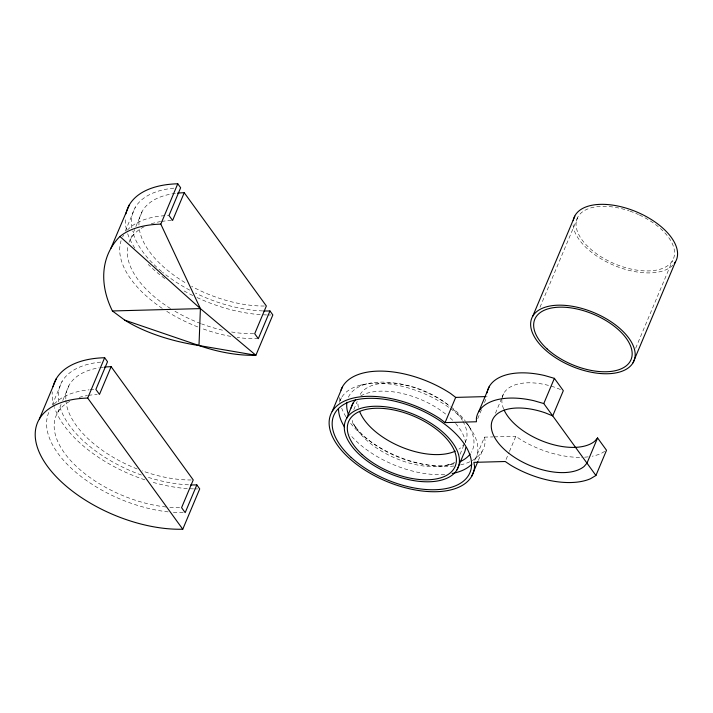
<?xml version="1.0" encoding="UTF-8"?>
<svg xmlns="http://www.w3.org/2000/svg" width="713" height="713" viewBox="0 0 713 713"><rect width="100%" height="100%" fill="white"/><g stroke="black" fill="none" stroke-linecap="round" stroke-linejoin="round"><path stroke-width="0.53" stroke-dasharray="3.56 2.67" d="M52.165 405.091L62.156 381.321M125.283 231.137L135.274 207.367M57.762 412.435L61.086 404.512M62.753 400.554L69.411 384.708M130.88 238.49L135.461 227.59M135.871 226.6L142.538 210.754M340.146 400.777L341.42 397.747M353.817 409.565L357.213 401.49M460.063 454.288L463.878 445.215M477.692 418.745L481.507 409.672M484.475 402.613L487.024 396.562M474.742 460.331L484.492 437.14L493.138 436.909M495.446 413.255L501.8 398.13M502.228 397.123L503.922 393.086M539.999 307.267L578.1 216.618M478.334 460.402L482.148 451.32M506.078 459.493L509.046 452.434M509.474 451.427L515.829 436.303L521.007 439.823A68.225 35.748 22.8 0 0 580.712 457.345M635.666 348.238L672.493 260.637M604.704 451.356L601.086 453.521A68.225 35.748 22.8 0 1 592.191 456.213M360.332 385.18L366.616 383.942M447.764 465.019L454.047 463.78A67.423 35.329 22.8 0 1 351.375 420.813M494.216 436.882L515.829 436.303M560.471 389.521L555.73 387.605A52.174 27.335 22.8 0 0 550.899 386.072M469.546 427.256L466.329 422.354A67.423 35.329 22.8 0 1 471.32 452.3M354.334 425.358L357.552 430.26M484.492 437.14L485.161 441.178A77.057 40.374 22.8 0 1 470.838 461.311M660.354 228.472A52.174 27.335 22.8 0 1 648.67 270.913A52.174 27.335 22.8 0 1 577.129 230.656A52.174 27.335 22.8 0 1 628.946 210.807M629.909 211.128A52.174 27.335 22.8 0 1 638.465 214.542M639.383 214.969A52.174 27.335 22.8 0 1 659.587 227.803M673.01 265.067A55.382 29.019 22.8 0 1 615.328 265.904A55.382 29.019 22.8 0 1 573.056 224.577M197.688 488.913A105.952 55.516 22.8 0 1 194.569 488.904M193.517 488.886A105.952 55.516 22.8 0 1 151.067 481.792M144.873 479.84A105.952 55.516 22.8 0 1 54.518 407.578M54.179 406.535A105.952 55.516 22.8 0 1 52.245 391.874M183.152 512.674A99.535 52.156 22.8 0 1 171.477 512.201M168.197 511.889A99.535 52.156 22.8 0 1 75.043 471.614A99.535 52.156 22.8 0 1 49.99 409.939M54.286 404.03A99.535 52.156 22.8 0 1 89.08 389.842M90.195 389.744A99.535 52.156 22.8 0 1 94.722 389.476M179.587 507.701A91.505 47.949 22.8 0 1 168.108 507.193M165.969 506.979A91.505 47.949 22.8 0 1 70.373 460.268A91.505 47.949 22.8 0 1 70.427 400.973M79.179 397.435A91.505 47.949 22.8 0 1 87.458 395.528M88.492 395.358A91.505 47.949 22.8 0 1 97.2 394.494M188.526 484.822A99.535 52.156 22.8 0 1 147.466 477.113M141.361 475.036A99.535 52.156 22.8 0 1 59.642 405.955M58.724 401.784A99.535 52.156 22.8 0 1 100.738 362.115M191.244 479.974A91.505 47.949 22.8 0 1 142.119 470.83M137.181 468.967A91.505 47.949 22.8 0 1 65.863 400.091M65.819 398.968A91.505 47.949 22.8 0 1 99.116 367.792M100.15 367.632A91.505 47.949 22.8 0 1 103.34 367.204M258.302 338.684A99.535 52.156 22.8 0 1 237.153 337.418M230.78 336.393A99.535 52.156 22.8 0 1 201.806 328.452M197.751 326.919A99.535 52.156 22.8 0 1 165.942 310.815M162.252 308.39A99.535 52.156 22.8 0 1 121.085 240.7M122.636 236.894A99.535 52.156 22.8 0 1 123.616 235.103M127.404 230.085A99.535 52.156 22.8 0 1 168.99 215.486M262.705 310.921A99.535 52.156 22.8 0 1 195.505 293.088M189.738 290.146A99.535 52.156 22.8 0 1 162.528 272.206M161.673 271.501A99.535 52.156 22.8 0 1 157.537 267.919M156.744 267.197A99.535 52.156 22.8 0 1 132.493 230.95M131.843 227.83A99.535 52.156 22.8 0 1 173.865 188.161M270.806 314.968A105.952 55.516 22.8 0 1 267.696 314.959M266.644 314.932A105.952 55.516 22.8 0 1 261.306 314.7M260.218 314.629A105.952 55.516 22.8 0 1 196.699 297.392M192.768 295.512A105.952 55.516 22.8 0 1 182.234 289.906M164.756 278.56A105.952 55.516 22.8 0 1 148.268 264.47M134.784 248.044A105.952 55.516 22.8 0 1 126.691 230.513M126.433 229.479A105.952 55.516 22.8 0 1 125.372 217.92M253.712 333.737A91.505 47.949 22.8 0 1 230.878 331.875M222.492 330.19A91.505 47.949 22.8 0 1 201.61 323.889M200.62 323.515A91.505 47.949 22.8 0 1 173.268 310.244M170.496 308.542A91.505 47.949 22.8 0 1 127.645 247.322M129.044 242.251A91.505 47.949 22.8 0 1 145.586 226.021M151.308 223.793A91.505 47.949 22.8 0 1 160.585 221.574M161.619 221.413A91.505 47.949 22.8 0 1 171.459 220.495M264.363 306.02A91.505 47.949 22.8 0 1 191.619 286.332M184.925 282.517A91.505 47.949 22.8 0 1 139.383 229.568M138.937 225.014A91.505 47.949 22.8 0 1 176.459 193.259M503.601 408.897A52.174 27.335 22.8 0 1 501.89 399.957M502.086 398.121A52.174 27.335 22.8 0 1 549.928 385.795M588.18 456.846A68.225 35.748 22.8 0 1 581.728 457.318M469.876 461.774A77.057 40.374 22.8 0 1 460.411 464.921M453.967 466.017A77.057 40.374 22.8 0 1 350.341 423.014M345.885 416.704A77.057 40.374 22.8 0 1 341.687 408.13M339.878 400.563A77.057 40.374 22.8 0 1 339.709 397.462M464.724 443.201A57.798 30.285 22.8 0 1 458.905 449.145M358.398 407.426A57.798 30.285 22.8 0 1 357.917 402.052M360.181 394.432A57.798 30.285 22.8 0 1 449.778 406.276M452.907 409.057A57.798 30.285 22.8 0 1 462.336 420.331M462.897 421.267A57.798 30.285 22.8 0 1 465.206 442.336M444.716 474.439A73.849 38.698 22.8 0 1 349.994 434.511M339.388 402.382A73.849 38.698 22.8 0 1 449.475 407.863M450.393 408.531A73.849 38.698 22.8 0 1 464.332 420.911M465.054 421.704A73.849 38.698 22.8 0 1 475.01 460.054M348.39 397.23A67.423 35.329 22.8 0 1 450.055 406.169M450.928 406.838A67.423 35.329 22.8 0 1 465.17 420.804M454.734 462.389A61.006 31.969 22.8 0 1 396.865 458.798A61.006 31.969 22.8 0 1 352.186 420.438M360.814 395.884A61.006 31.969 22.8 0 1 446.204 414.503M450.072 417.818A61.006 31.969 22.8 0 1 454.876 422.622M455.598 423.442A61.006 31.969 22.8 0 1 465.58 442.613"/><path stroke-width="1.07" d="M263.765 310.948A99.535 52.156 22.8 0 0 269.96 310.957L272.847 314.932L255.887 355.27L198.989 345.529L200.398 308.604L160.808 224.123L177.769 183.785L180.647 187.76L168.99 215.486L172.591 220.46L184.248 192.724A91.505 47.949 22.8 0 0 177.546 193.143M39.393 418.95L56.345 378.612M190.647 484.902A99.535 52.156 22.8 0 0 196.841 484.902L199.72 488.877L182.769 529.215A105.952 55.516 22.8 0 1 47.227 466.008A105.952 55.516 22.8 0 1 87.69 398.068L104.651 357.73L107.529 361.705L95.872 389.441L99.472 394.405L111.13 366.678A91.505 47.949 22.8 0 0 104.419 367.097M196.841 484.902L185.184 512.638L181.583 507.665L193.241 479.938L111.13 366.678M269.96 310.957L258.302 338.684L254.701 333.72L266.359 305.984L184.248 192.724M332.151 411.517L342.748 386.312A77.057 40.374 22.8 0 1 450.589 393.487L455.678 397.399L485.945 396.588M346.678 418.29L353.033 403.166M504.046 409.939A52.174 27.335 22.8 0 0 546.506 442.586A52.174 27.335 22.8 0 0 594.651 441.294L597.583 437.942L606.522 450.277L595.925 475.482L590.489 478.735A68.225 35.748 22.8 0 1 510.41 465.028L505.232 461.507L473.895 462.354L474.564 466.382A77.057 40.374 22.8 0 1 387.204 481.658A77.057 40.374 22.8 0 1 334.237 408.602A77.057 40.374 22.8 0 1 439.992 418.691L445.081 422.613L455.678 397.399M478.806 411.526L489.403 386.312M457.033 469.76A61.006 31.969 22.8 0 0 388.532 407.203A61.006 31.969 22.8 0 0 360.003 455.108A61.006 31.969 22.8 0 0 457.033 469.76L463.397 454.636A61.006 31.969 22.8 0 0 465.696 447.675M532.807 316.1L575.204 215.264A55.382 29.019 22.8 0 1 641.878 214.292A55.382 29.019 22.8 0 1 674.311 263.578M471.551 476.534L477.915 461.409M595.925 475.482L543.778 403.558L554.375 378.345L544.518 375.501A68.225 35.748 22.8 0 0 486.997 392.899M597.583 437.942L586.986 463.147L584.054 466.507A52.174 27.335 22.8 0 1 523.378 462.47A52.174 27.335 22.8 0 1 492.505 419.895A52.174 27.335 22.8 0 1 545.133 412.809L552.718 415.884L563.315 390.679L554.375 378.345M633.001 362.828A55.382 29.019 22.8 0 0 570.81 306.037A55.382 29.019 22.8 0 0 544.91 349.53A55.382 29.019 22.8 0 0 633.001 362.828L675.398 261.992M110.773 248.57L129.472 204.658M112.404 310.966L200.398 308.604L255.887 355.27A105.952 55.516 22.8 0 1 198.989 345.529L124.775 320.146L112.404 310.966A108.991 76.746 27 0 1 119.936 236.484A105.952 55.516 22.8 0 1 160.808 224.123M445.081 422.613L476.427 421.766L476.4 418.112A68.225 35.748 22.8 0 1 533.921 400.715L543.778 403.558M119.936 236.484L200.398 308.604M87.69 398.068L182.769 529.215M573.243 220.611A55.382 29.019 22.8 0 1 574.74 216.092M53.047 386.678A105.952 55.516 22.8 0 1 104.651 357.73M125.934 213.802A105.952 55.516 22.8 0 1 177.769 183.785M198.989 345.529A108.991 47.7 8.7 0 1 124.775 320.146M340.957 390.136A77.057 40.374 22.8 0 1 342.231 387.23M455.277 451.151A57.798 30.285 22.8 0 1 401.383 447.006A57.798 30.285 22.8 0 1 359.726 411.713M471.837 464.154A73.849 38.698 22.8 0 1 452.185 473.494M344.424 426.873A73.849 38.698 22.8 0 1 338.506 408.433M470.161 454.021A67.423 35.329 22.8 0 1 460.188 461.623M348.416 414.511A67.423 35.329 22.8 0 1 346.919 402.194M351.09 408.023A61.006 31.969 22.8 0 1 355.653 399.779M547.112 348.942A52.174 27.335 22.8 0 0 630.105 361.473A52.174 27.335 22.8 0 0 571.514 307.971A52.174 27.335 22.8 0 0 547.112 348.942M362.204 454.529A57.798 30.285 22.8 0 0 454.128 468.405A57.798 30.285 22.8 0 0 389.236 409.146A57.798 30.285 22.8 0 0 362.204 454.529M351.188 457.443A73.849 38.698 22.8 0 0 468.655 475.179A73.849 38.698 22.8 0 0 385.724 399.458A73.849 38.698 22.8 0 0 351.188 457.443"/></g></svg>
